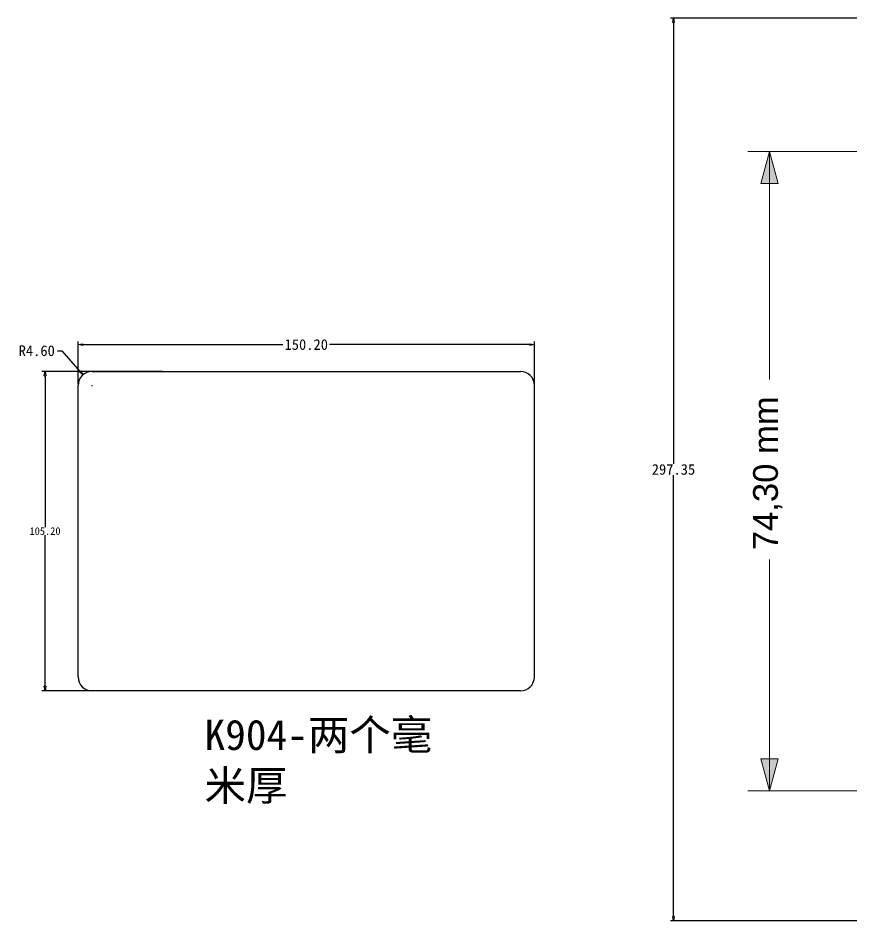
# Model space of a CAD drawing. Header units: millimetres. Extents: x 904 to 1683, y -870 to -465.
# Drawn here: x 904.3 to 1178.5, y -806.8 to -509.5 of the extents above; entities that cross this region are included whole.
import ezdxf

# ---------------------------------------------------------------- set-up
doc = ezdxf.new("R2010")
doc.units = ezdxf.units.MM
doc.layers.get('0').update_dxf_attribs({"linetype": 'CONTINUOUS'})
doc.layers.get('Defpoints').update_dxf_attribs({"linetype": 'CONTINUOUS'})
doc.layers.add('图层 1', color=7, linetype='CONTINUOUS')
doc.dimstyles.new('副本 Standard', dxfattribs={"dimtxt": 3.5, "dimasz": 1.5, "dimexe": 1, "dimexo": 0.5, "dimgap": 0.09, "dimtad": 0, "dimtih": 1, "dimtoh": 1, "dimzin": 0, "dimdsep": 46, "dimtxsty": 'Standard', "dimblk": 'CLOSEDBLANK', "dimcen": 0.09, "dimclrd": 3, "dimclre": 4, "dimclrt": 6, "dimadec": 0, "dimazin": 0, "dimtfac": 1, "dimtofl": 0, "dimtmove": 0, "dimatfit": 3, "dimfxl": 1, "dimtolj": 1, "dimtzin": 0, "dimarcsym": 0})

# ---------------------------------------------------------------- blocks, each defined once
blk = doc.blocks.new('_ClosedBlank')
at = {"color": 0, "linetype": 'ByBlock', "lineweight": -2}
for p, q in [((-1, 0.17), (0, 0)), ((-1, 0.17), (-1, -0.17)), ((0, 0), (-1, -0.17))]:
    blk.add_line(p, q, dxfattribs=at)
blk = doc.blocks.new('*D20')
at = {"color": 4, "lineweight": -2}
for p, q in [((924.07, -629.95), (924.07, -616.03)), ((1074.27, -629.95), (1074.27, -616.03))]:
    blk.add_line(p, q, dxfattribs=at)
at = {"color": 3, "lineweight": -2}
for p, q in [((925.57, -617.03), (991.5, -617.03)), ((1072.77, -617.03), (1006.85, -617.03))]:
    blk.add_line(p, q, dxfattribs=at)
at = {"layer": 'Defpoints', "color": 0}
for p in [(1074.27, -617.03), (924.07, -630.45), (1074.27, -630.45)]:
    blk.add_point(p, dxfattribs=at)
at = {"color": 3, "lineweight": -2, "xscale": 1.5, "yscale": 1.5, "zscale": 1.5, "rotation": 180}
blk.add_blockref('_ClosedBlank', (924.07, -617.03), dxfattribs=at)
at = {"color": 3, "lineweight": -2, "xscale": 1.5, "yscale": 1.5, "zscale": 1.5}
blk.add_blockref('_ClosedBlank', (1074.27, -617.03), dxfattribs=at)
at = {"color": 6, "insert": (999.17, -617.03), "char_height": 3.5, "attachment_point": 5}
blk.add_mtext('\\A1;150.20', dxfattribs=at)
blk = doc.blocks.new('*D21')
at = {"color": 4, "lineweight": -2}
for p, q in [((951.77, -625.85), (912.17, -625.85)), ((951.77, -731.05), (912.17, -731.05))]:
    blk.add_line(p, q, dxfattribs=at)
at = {"color": 3, "lineweight": -2}
for p, q in [((913.17, -627.35), (913.17, -677.11)), ((913.17, -729.55), (913.17, -679.79))]:
    blk.add_line(p, q, dxfattribs=at)
at = {"layer": 'Defpoints', "color": 0}
for p in [(952.27, -625.85), (913.17, -731.05), (952.27, -731.05)]:
    blk.add_point(p, dxfattribs=at)
at = {"color": 3, "lineweight": -2, "xscale": 1.5, "yscale": 1.5, "zscale": 1.5}
for p, rotation in [((913.17, -625.85), 90), ((913.17, -731.05), 270)]:
    blk.add_blockref('_ClosedBlank', p, dxfattribs=dict(at, rotation=rotation))
at = {"color": 6, "insert": (913.17, -678.45), "char_height": 2.5, "attachment_point": 5}
blk.add_mtext('\\A1;105.20', dxfattribs=at)
blk = doc.blocks.new('*D26')
at = {"color": 3, "lineweight": -2}
for p, q in [((917.25, -619.06), (918.75, -619.06)), ((918.75, -619.06), (924.67, -625.85))]:
    blk.add_line(p, q, dxfattribs=at)
at = {"color": 4, "lineweight": -2}
for p, q in [((928.67, -630.54), (928.67, -630.36)), ((928.58, -630.45), (928.76, -630.45))]:
    blk.add_line(p, q, dxfattribs=at)
at = {"layer": 'Defpoints', "color": 0}
for p in [(925.65, -626.98), (928.67, -630.45)]:
    blk.add_point(p, dxfattribs=at)
at = {"color": 3, "lineweight": -2, "xscale": 1.5, "yscale": 1.5, "zscale": 1.5, "rotation": 311.080315004745}
blk.add_blockref('_ClosedBlank', (925.65, -626.98), dxfattribs=at)
at = {"color": 6, "insert": (910.45, -619.06), "char_height": 3.5, "attachment_point": 5}
blk.add_mtext('\\A1;R4.60', dxfattribs=at)
blk = doc.blocks.new('*D41')
at = {"color": 4, "lineweight": -2}
for p, q in [((1240.99, -509.48), (1119.06, -509.48)), ((1220.67, -806.83), (1119.06, -806.83))]:
    blk.add_line(p, q, dxfattribs=at)
at = {"color": 3, "lineweight": -2}
for p, q in [((1120.06, -510.98), (1120.06, -656.31)), ((1120.06, -805.33), (1120.06, -659.99))]:
    blk.add_line(p, q, dxfattribs=at)
at = {"layer": 'Defpoints', "color": 0}
for p in [(1120.06, -509.48), (1241.49, -509.48), (1221.17, -806.83)]:
    blk.add_point(p, dxfattribs=at)
at = {"color": 3, "lineweight": -2, "xscale": 1.5, "yscale": 1.5, "zscale": 1.5}
for p, rotation in [((1120.06, -509.48), 90), ((1120.06, -806.83), 270)]:
    blk.add_blockref('_ClosedBlank', p, dxfattribs=dict(at, rotation=rotation))
at = {"color": 6, "insert": (1120.06, -658.15), "char_height": 3.5, "attachment_point": 5}
blk.add_mtext('\\A1;297.35', dxfattribs=at)

msp = doc.modelspace()

# ---------------------------------------------------------------- hatches: boundary and pattern name
at = {"layer": '图层 1'}
for points in [[(1148.799, -563.997), (1151.634, -553.415), (1154.47, -563.997)], [(1148.799, -753.447), (1151.634, -764.029), (1154.47, -753.447)]]:
    msp.add_hatch(color=0, dxfattribs=at).paths.add_polyline_path(points)

# ---------------------------------------------------------------- linework, layer by layer
at = {"color": 0, "linetype": 'Continuous'}
for p, q in [((928.674, -625.852), (1069.674, -625.852)), ((924.074, -726.452), (924.074, -630.452)), ((1074.274, -726.452), (1074.274, -630.452)), ((1069.674, -731.052), (928.674, -731.052))]:
    msp.add_line(p, q, dxfattribs=at)
for centre, start, end in [((928.674, -630.452), 90, 180), ((1069.674, -630.452), 0, 90), ((928.674, -726.452), 180, 270), ((1069.674, -726.452), 270, 0)]:
    msp.add_arc(centre, 4.6, start, end, dxfattribs=at)
at = {"layer": '图层 1', "color": 0, "lineweight": 9}
for points in [[(1277.273, -553.415), (1144.548, -553.415)], [(1151.634, -553.415), (1151.634, -628.479)], [(1151.634, -687.835), (1151.634, -764.029)], [(1277.273, -764.029), (1144.548, -764.029)]]:
    msp.add_lwpolyline(points, dxfattribs=at)
at = {"layer": '图层 1', "color": 0, "lineweight": 0}
for points in [[(1148.799, -563.997), (1151.634, -553.415), (1154.47, -563.997), (1148.799, -563.997)], [(1148.799, -753.447), (1151.634, -764.029), (1154.47, -753.447), (1148.799, -753.447)]]:
    msp.add_lwpolyline(points, dxfattribs=at)

# ---------------------------------------------------------------- texts
at = {"color": 0, "insert": (965.687, -740.536), "char_height": 10, "width": 85.67899, "attachment_point": 1}
msp.add_mtext('{\\fNSimSun|b0|i0|c134|p49;\\C1;K904-两个毫米厚}', dxfattribs=at)
at = {"layer": '图层 1', "color": 0, "insert": (1155.948, -684.739), "char_height": 8.16, "attachment_point": 7, "rotation": 90}
msp.add_mtext('\\fArial|b0|i0|c0|p34;\\W1;74,30 mm', dxfattribs=at)

# ---------------------------------------------------------------- dimensions: what is measured, and where the dimension line sits
at = {"color": 0}
dim = msp.add_linear_dim(base=(1120.0578, -509.4775), p1=(1221.1676, -806.832), p2=(1241.4863, -509.4775), angle=90, dimstyle='副本 Standard', dxfattribs=at)
dim.commit()
dim.dimension.update_dxf_attribs({"geometry": '*D41', "text_midpoint": (1120.0578, -658.1547)})
dim = msp.add_linear_dim(base=(1074.274, -617.033), p1=(924.074, -630.452), p2=(1074.274, -630.452), dimstyle='副本 Standard', dxfattribs=at)
dim.commit()
dim.dimension.update_dxf_attribs({"geometry": '*D20', "text_midpoint": (999.174, -617.033)})
dim = msp.add_radius_dim(center=(928.674, -630.452), mpoint=(925.651, -626.984), dimstyle='副本 Standard', dxfattribs=at)
dim.commit()
dim.dimension.update_dxf_attribs({"geometry": '*D26', "text_midpoint": (910.448, -619.064), "dimtype": 164})
dim = msp.add_linear_dim(base=(913.166, -731.052), p1=(952.267, -625.852), p2=(952.267, -731.052), angle=90, dimstyle='副本 Standard', override={"dimtxt": 2.5}, dxfattribs=at)
dim.commit()
dim.dimension.update_dxf_attribs({"geometry": '*D21', "text_midpoint": (913.166, -678.452), "dimtype": 160})

doc.saveas('drawing.dxf')
